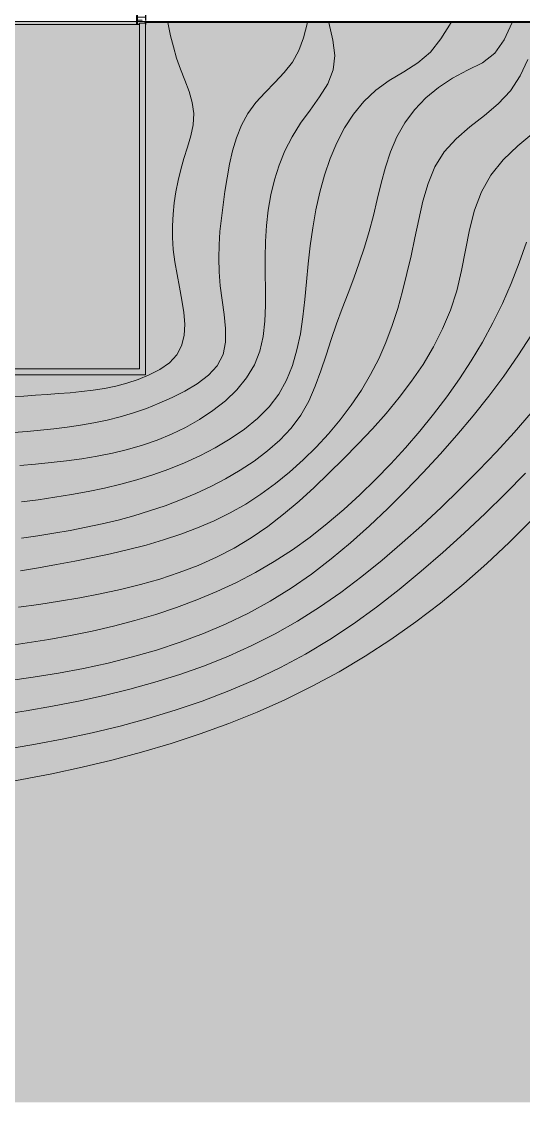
# Model space of a CAD drawing. Header units: millimetres. Extents: x 15878 to 679837, y -72324 to 391440.
# Drawn here: x 423545 to 440305, y -32953 to 3157 of the extents above; entities that cross this region are included whole.
import ezdxf

# ---------------------------------------------------------------- set-up
doc = ezdxf.new("R2010")
doc.units = ezdxf.units.MM
for name, color, linetype, lineweight in [('A-DETL-GENF', 92, 'Continuous', 5), ('A-DETL-THIN', 151, 'Continuous', 5), ('A-FLOR', 192, 'Continuous', 5), ('A-FLOR-HRAL', 11, 'Continuous', 5), ('A-WALL', 113, 'Continuous', 5), ('Q-CASE', 31, 'Continuous', 5)]:
    doc.layers.add(name, color=color, linetype=linetype, lineweight=lineweight)

# ---------------------------------------------------------------- blocks, each defined once
blk = doc.blocks.new('DLN-Surface Channel-S1 - 300x150 _WD_-15753181-E_V_A_ Plan')
at = {"layer": 'Q-CASE'}
h = blk.add_hatch(dxfattribs=at)
h.set_pattern_fill('FP_3658', color=256, style=0, pattern_type=2)
h.set_pattern_definition([(270, (347796.43, 609.6), (100, 6e-15), [])])
h.paths.add_polyline_path([(-394, 43), (-407, 47), (-397, 43)], flags=0)
h.paths.add_polyline_path([(1000, 38), (996, 118), (983, 122), (978, 135), (969, 131), (966, 37), (948, 39), (938, 39), (938, 135), (-393, 135), (-397, 41), (-407, 34), (-422, 36), (-425, 45), (-425, 135), (-474, 130), (-477, 125), (-480, 117), (-481, 119), (-506, 122), (-520, 125), (-522, 131), (-522, 135), (-1090, 135), (-1090, -135), (1000, -135), (1000, 37)], flags=0)
h.paths.add_polyline_path([(966, 37), (951, 25), (944, 30), (961, 38), (963, 37)], flags=0)
for p, q in [((-1100, -150), (-1100, 150)), ((-1090, 150), (-1100, 150)), ((-1090, 150), (-1090, -150)), ((-1090, 140), (-1090, 150)), ((-1090, 150), (-700, 150)), ((-1090, 140), (-700, 140)), ((-1090, -135), (-1090, 135)), ((-522, 135), (-1090, 135)), ((-472, 150), (-424, 150)), ((-472, 140), (-424, 140)), ((-424, 135), (-472, 135)), ((-395, 150), (939, 150)), ((-395, 140), (939, 140)), ((939, 135), (-395, 135)), ((968, 150), (978, 150)), ((968, 140), (978, 140)), ((978, 135), (968, 135)), ((1028, 150), (1090, 150)), ((1028, 140), (1050, 140)), ((1050, 135), (1028, 135)), ((1090, 139), (1090, 150)), ((1100, 150), (1090, 150)), ((1090, 150), (1090, 140)), ((1100, 150), (1100, 139)), ((-1100, -150), (-1090, -150)), ((-1090, -135), (1000, -135)), ((-1090, -150), (-1090, -140)), ((1000, -140), (-1090, -140)), ((-1090, -150), (1000, -150)), ((1000, -135), (1090, -135)), ((1090, -140), (1000, -140)), ((1000, -150), (1090, -150)), ((1090, -150), (1090, -60)), ((1090, -60), (1090, -135)), ((1090, -140), (1090, -150)), ((1090, -150), (1100, -150)), ((1100, -60), (1100, -150))]:
    blk.add_line(p, q, dxfattribs=at)
blk = doc.blocks.new('Railings 6 - Railings 6-15750741-E_V_A_ Plan')
at = {"layer": 'A-FLOR-HRAL'}
for p, q in [((79863, 3157), (79864, 3137)), ((79864, 3137), (79868, 3139)), ((79864, 3137), (79871, 3137)), ((79867, 3157), (79867, 3163)), ((79868, 3139), (79867, 3157)), ((79878, 3129), (81054, 3129)), ((81054, 3129), (84848, 3129)), ((84848, 3129), (86248, 3129)), ((86248, 3129), (89390, 3129)), ((89390, 3129), (90510, 3129)), ((90510, 3129), (92011, 3129)), ((92011, 3129), (92010, 3130)), ((92013, 3131), (92011, 3129))]:
    blk.add_line(p, q, dxfattribs=at)
at = {"layer": 'A-FLOR-HRAL', "flags": 128}
for points in [[(92011, 3129), (92433, 3125), (92856, 3127), (93278, 3136), (93700, 3151), (93723, 3152)], [(92018, 3151), (92017, 3145), (92016, 3139)]]:
    blk.add_lwpolyline(points, dxfattribs=at)
at = {"layer": 'A-FLOR-HRAL'}
for start_param, end_param in [(1.44253, 3.269828), (3.269828, 4.840625)]:
    blk.add_ellipse((79878, 3154), major_axis=(0, 25), ratio=0.441066, start_param=start_param, end_param=end_param, dxfattribs=at)
for points in [[(81054, 3129), (81054, 3129), (81053, 3129), (81053, 3130)], [(84849, 3129), (84848, 3129), (84848, 3129), (84847, 3130)], [(86249, 3129), (86248, 3129), (86248, 3129), (86247, 3130)], [(89391, 3129), (89391, 3129), (89390, 3129), (89389, 3130)], [(90511, 3129), (90511, 3129), (90510, 3129), (90509, 3130)], [(92011, 3129), (92011, 3129), (92011, 3129), (92011, 3129)]]:
    blk.add_open_spline(points, degree=3, dxfattribs=at)
for points, knots in [([(81059, 3157), (81059, 3153), (81059, 3144), (81058, 3135), (81056, 3131), (81055, 3130), (81054, 3129)], [0.5, 0.5, 0.5, 0.5, 0.6666667, 0.8333333, 0.9166667, 1, 1, 1, 1]), ([(84855, 3157), (84855, 3153), (84855, 3146), (84854, 3139), (84852, 3134), (84851, 3131), (84850, 3130), (84849, 3129)], [0.5, 0.5, 0.5, 0.5, 0.6666667, 0.75, 0.8333333, 0.9166667, 1, 1, 1, 1]), ([(86255, 3157), (86255, 3153), (86255, 3146), (86254, 3139), (86252, 3134), (86251, 3131), (86250, 3130), (86249, 3129)], [0.5, 0.5, 0.5, 0.5, 0.6666667, 0.75, 0.8333333, 0.9166667, 1, 1, 1, 1]), ([(89398, 3157), (89398, 3153), (89398, 3146), (89396, 3139), (89395, 3134), (89393, 3131), (89392, 3130), (89391, 3129)], [0.5, 0.5, 0.5, 0.5, 0.6666667, 0.75, 0.8333333, 0.9166667, 1, 1, 1, 1]), ([(90518, 3157), (90518, 3153), (90518, 3146), (90516, 3139), (90515, 3134), (90513, 3131), (90512, 3130), (90511, 3129)], [0.5, 0.5, 0.5, 0.5, 0.6666667, 0.75, 0.8333333, 0.9166667, 1, 1, 1, 1])]:
    blk.add_open_spline(points, degree=3, knots=knots, dxfattribs=at)

msp = doc.modelspace()

# ---------------------------------------------------------------- hatches: boundary and pattern name
at = {"layer": 'A-DETL-GENF'}
h = msp.add_hatch(dxfattribs=at)
h.set_pattern_fill('FP_3711', color=8, style=0, pattern_type=2)
h.set_pattern_definition([(45, (347796.4, 0), (6e-14, 898.0256), [635, -635]), (45, (347628.05, 168.4), (6e-14, 898.0256), [635, -635]), (45, (347459.7, 336.75), (6e-14, 898.0256), [635, -635]), (135, (347459.7, 449), (-898.0256, 6e-14), [635, -635]), (135, (347628.05, 617.4), (-898.0256, 6e-14), [635, -635]), (135, (347796.4, 785.8), (-898.0256, 6e-14), [635, -635])])
h.paths.add_polyline_path([(470731.3, -32952.9), (472422.9, -32952.9), (472422.9, 72418.5), (450127.6, 65063.8), (449608.8, 64861.8), (449243, 64705.3), (449007.3, 64599.2), (448609.5, 64404.3), (448285.6, 64234.4), (447768.9, 63936.8), (447573.2, 63818.2), (447147.4, 63539.2), (446828.8, 63316.1), (446573.5, 63128.2), (446127.7, 62773.3), (445922.6, 62601.2), (445644.1, 62355.1), (445235.3, 61965.1), (444960.8, 61685.3), (444683.8, 61385.6), (444419.1, 61081.5), (444246.9, 60874.9), (443947.9, 60490.9), (443745.4, 60215.5), (443436.6, 59762.2), (443265.8, 59494.8), (443110.6, 59240.9), (442882.6, 58837.9), (442720.2, 58532.6), (442465.7, 58004.9), (442338.8, 57721.1), (442216, 57429.6), (442015, 56895.9), (441935.7, 56671), (441935.7, 48907.7), (441851, 48907.7), (441851, 39485.5), (442546.2, 39512), (443366.4, 39495.4), (443696.1, 39504.4), (443946.5, 39496.7), (444137.5, 39476.3), (444610.8, 39470.9), (445037.9, 39431.8), (445736, 39352.8), (446007.9, 39308.2), (446895.9, 39209.8), (447642.3, 39151.4), (448139.3, 39103.8), (448503.2, 39090), (448980.1, 39083.3), (449158.7, 39088.9), (449425.8, 39109.1), (449998.2, 39229.7), (450413.6, 39370.4), (450737.5, 39525.2), (451374.9, 39982.4), (451762.9, 40343.8), (452055.8, 40644.8), (452156.1, 40761.7), (452341, 41006), (452583.1, 41324.8), (452773.2, 41598.4), (453108.6, 42174.7), (453841.2, 43425.6), (453900.5, 43527.3), (454226.3, 44009.8), (454620.7, 44526.3), (454843, 44796.3), (455027.1, 45007.5), (455846.2, 45821.2), (456578.3, 46390.3), (456696.3, 46473.8), (457052.7, 46715), (457278.4, 46852.9), (457842.3, 47168.8), (458058.9, 47275.4), (458407.4, 47419.5), (458672.2, 47529.9), (459047.5, 47673.9), (459506.2, 47823.2), (459999.4, 47966.1), (460976.4, 48247.9), (461363.1, 48370.2), (461911.2, 48549.2), (462057.3, 48601.1), (462449.2, 48752.2), (463513.1, 49253.4), (463943.1, 49477.9), (464335.4, 49696.8), (464938.7, 50046), (465249, 50245.1), (465395.6, 50347.6), (465749.2, 50580.6), (466388, 51021.2), (467139.9, 51564.5), (467800.2, 52055.6), (468534.9, 52605.4), (469435.7, 51412.3), (467961.3, 50306.1), (467503.4, 49974.1), (467038.3, 49648.5), (466935.1, 49574), (466609.3, 49351), (466224.1, 49095.5), (465378.9, 48570.5), (464928.3, 48308.2), (464518.8, 48084.5), (464007.6, 47823.9), (463676.7, 47669), (463448.6, 47561.1), (463222.7, 47454.3), (462424.9, 47142.3), (461272.6, 46775.4), (459780.9, 46333.7), (459289.4, 46162), (458969.7, 46041.5), (458833.6, 45982.1), (458560.3, 45839.5), (458395.2, 45761.9), (458066, 45575.8), (457780.8, 45398.5), (457656.7, 45313.3), (457261.8, 45031.8), (456961.1, 44788.6), (456487.3, 44354.6), (456028.8, 43856.6), (455416.3, 43065.1), (454927.2, 42316.5), (454404.6, 41419.1), (454181.5, 41039.1), (453873.5, 40555.1), (453453.2, 39989.1), (453218.4, 39697.2), (453037.9, 39498.5), (452735.3, 39211.7), (452476.4, 38957.9), (452071.5, 38635.7), (451716.2, 38390.2), (451238.1, 38117.8), (450780.1, 37916.1), (450410.4, 37792.4), (449931, 37675.2), (449529.9, 37616.4), (449175.9, 37589.1), (448354.6, 37593.9), (448197.5, 37601.9), (447097.7, 37686.4), (444866.6, 37940.7), (444473.7, 37976), (444246.9, 37988.8), (443921.2, 38000.1), (443330.6, 38011.5), (442572.8, 38005.9), (441851, 37984.9), (441851, 31007.5), (440451, 31007.5), (440455.3, 4653.3), (441260.5, 4669.2), (441798.8, 4693.4), (442334.3, 4729), (442898.4, 4779), (443441.2, 4839.4), (443982.9, 4911.6), (444520.1, 4995.1), (445061.9, 5091.6), (445594.1, 5198.4), (446131.5, 5318.4), (446654.8, 5447.4), (447164.8, 5584.7), (447684.6, 5736.7), (448172.9, 5890.6), (448691.6, 6066.3), (449192.8, 6248.3), (449699.4, 6444.6), (450193.6, 6648.5), (450437.2, 6746.7), (451031.1, 5375.9), (450267.2, 5056.8), (449745.6, 4853.8), (449212.3, 4659.4), (448687.2, 4480.5), (448152.1, 4310.8), (447612.2, 4152.1), (447056.9, 4001.9), (446511.2, 3866.9), (445960.1, 3743), (445408.6, 3631.4), (444855.5, 3531.7), (444314.6, 3445.9), (443740.4, 3367.4), (443181, 3303.3), (442631.2, 3252), (442057.4, 3210.9), (441505.5, 3183.2), (440931.8, 3166.7), (440321.9, 3161.5), (414788.5, 3157.5), (414786, -8479.8), (405943.8, -8310.5), (400000.4, -9297.7), (399575.3, -9399), (399293.7, -9479.6), (399012.1, -9572.2), (398740.1, -9673.5), (398483.4, -9780.1), (398204.2, -9908.9), (397995.2, -10014.3), (397745, -10151.5), (397497.3, -10299.9), (397229.2, -10475.8), (396479.5, -10988.6), (396245.9, -11136.9), (395831.6, -11385), (395497.1, -11572.3), (395075.7, -11792), (394688.2, -11979.1), (394299.8, -12152.8), (393900, -12317.7), (393503.4, -12467.8), (393091.5, -12609.9), (392684.7, -12737), (392271.1, -12853), (391852.1, -12957.3), (391438.9, -13047.5), (391065.4, -13118.4), (390659.7, -13184), (390265.9, -13236.7), (389781.6, -13286), (389371.2, -13315.4), (388906.8, -13334.5), (388552, -13339.7), (388026.1, -13330.3), (387609.8, -13309.8), (387177.1, -13275.9), (386903.1, -13248.9), (386403, -13183), (385926.3, -13104.2), (385623.5, -13044.4), (384774.1, -12782.6), (384138.4, -12571.7), (383532.7, -12357.8), (382929, -12131.8), (382340.9, -11899.1), (381731.2, -11644.4), (381142.5, -11385.3), (380838.3, -11247.8), (381048.4, -10794.1), (380666.3, -10614.8), (380371.6, -10491.5), (380049, -10372), (379748.2, -10274.1), (379454.2, -10190.8), (379136.5, -10114), (378875.1, -10060.7), (378527.9, -10004.1), (378209.2, -9965.5), (378012.3, -9946.8), (377688.9, -9928.7), (377328.7, -9924.1), (376989.7, -9934.2), (376682.2, -9955.4), (376456.9, -9977.2), (376144.5, -10019.7), (375833.9, -10074.4), (375525.7, -10141.2), (375214.5, -10221.6), (374899.5, -10316.8), (374587.4, -10425.1), (374209.1, -10576.7), (373973.5, -10681.5), (373672.7, -10829.5), (373376.7, -10990.7), (373085.8, -11165.2), (372848, -11320.2), (372673.8, -11440.1), (372421.1, -11628.9), (372176, -11827.3), (371885.8, -12085.3), (371637.4, -12326.1), (371396.6, -12580.4), (371278.2, -12711.6), (371076, -12953.7), (370883.5, -13203.4), (370700.9, -13460.5), (370528.3, -13724.5), (370366.2, -13995), (370214.8, -14271.6), (370062.1, -14580), (369710.5, -15352.1), (369541.8, -15737.6), (369238.1, -16478), (369062.3, -16926.6), (368799.2, -17645.8), (368541.6, -18404.6), (368427.9, -18754.5), (368193.2, -19539.8), (368018.1, -20174.2), (367863.3, -20780.8), (367713.6, -21420.5), (367557.9, -22157.4), (367488.6, -22506.7), (367375.5, -23141.8), (367274.9, -23778.9), (367187, -24417.9), (367111.6, -25058.6), (367049, -25700.5), (366997.8, -26362.9), (366961.7, -26987.6), (366937.1, -27632.2), (366925.2, -28277.1), (366926, -28922.1), (366943.3, -29657.9), (366967.9, -30245), (367009.7, -30915.8), (367056.6, -31498.3), (367120.9, -32140.2), (367222.1, -32952.9), (470674.9, -32952.9)], flags=0)
h.paths.add_polyline_path([(367915.3, -28878.3), (367856.8, -28872.5), (367780.6, -28844.8), (367748.7, -28827.7), (367703.2, -28790.4), (367665.9, -28745), (367638.2, -28693.1), (367621.1, -28636.8), (367615.3, -28578.3), (367621.1, -28519.8), (367638.2, -28463.5), (367665.9, -28411.6), (367703.2, -28366.2), (367748.7, -28328.9), (367800.5, -28301.1), (367856.8, -28284.1), (367915.3, -28278.3), (367973.9, -28284.1), (368030.1, -28301.1), (368082, -28328.9), (368127.5, -28366.2), (368164.8, -28411.6), (368199.1, -28485.3), (368209.6, -28519.8), (368215.3, -28578.3), (368209.6, -28636.8), (368192.5, -28693.1), (368164.8, -28745), (368127.5, -28790.4), (368082, -28827.7), (368030.1, -28855.5), (367973.9, -28872.5)], flags=0)
h.paths.add_polyline_path([(359718.7, -15476.7), (359902.5, -14933), (360130.2, -14297.2), (360369.3, -13665.6), (360619.7, -13038.4), (360881.4, -12415.7), (361284.6, -11506.1), (362031, -9822.6), (362354, -9083.4), (363100, -7325.7), (363657.2, -5979.1), (364083.2, -4930.2), (364742.1, -3260.3), (365148, -2210.4), (365836.6, -371.2), (366351.9, 1045.2), (366762.7, 2201.2), (367169.2, 3370.3), (367644.4, 4776.1), (368235.5, 6586.8), (368651, 7898.1), (368997.5, 9017.2), (369424.1, 10438.5), (369838.6, 11863.4), (370336.3, 13644.3), (370527.5, 14350), (370802.2, 15411.5), (371065, 16475.9), (371315.8, 17543.3), (371554.6, 18613.4), (371797.3, 19766.6), (371995.9, 20761.4), (372198.4, 21838.9), (372388.7, 22918.7), (372566.9, 24000.6), (372732.9, 25084.4), (372886.7, 26169.9), (373028.2, 27257.2), (373157.5, 28346), (373274.6, 29436.1), (373379.3, 30527.5), (373471.8, 31620.1), (373551.9, 32713.5), (373619.8, 33807.9), (373675.3, 34902.9), (373718.5, 35998.5), (373749.4, 37094.5), (373767.9, 38190.7), (373774.1, 39287.1), (373774.1, 56046.9), (373768, 56366), (373749.2, 56691.5), (373718, 57016.1), (373674.4, 57339.2), (373618.4, 57660.4), (373550.1, 57979.2), (373469.6, 58295.1), (373377.1, 58607.8), (373272.7, 58916.6), (373120.3, 59306.3), (373028.7, 59521.2), (372851.1, 59889.8), (372739.1, 60105.3), (372577.7, 60388.6), (372405.5, 60665.5), (372222.9, 60935.6), (372030, 61198.5), (371827.2, 61453.8), (371614.8, 61701.1), (371393, 61940.1), (371162.3, 62170.4), (370922.8, 62391.7), (370675.1, 62603.7), (370384.6, 62831.4), (370105.7, 63032.3), (369791.4, 63238.8), (369608.5, 63352), (369324.9, 63512.9), (369035.3, 63662.7), (368740.2, 63801.4), (368440, 63928.6), (368135.1, 64044.2), (367826.1, 64148), (367513.2, 64239.9), (367197.1, 64319.7), (366762.7, 64407.3), (366556.9, 64442.8), (366233.7, 64485.8), (365909.1, 64516.4), (365583.6, 64534.5), (365257.6, 64540.1), (364931.6, 64533.2), (364606.1, 64513.8), (364281.6, 64482), (363958.6, 64437.7), (363570.1, 64366.5), (363240.7, 64292.1), (363003.1, 64231.1), (362690.6, 64137.9), (362382, 64032.9), (362077.5, 63916.1), (361777.9, 63787.7), (361483.3, 63647.9), (361194.3, 63496.9), (360911.3, 63335), (360634.8, 63162.3), (360246.8, 62892), (360102.6, 62785.8), (359847.7, 62582.5), (359718.7, 62471.3), (359718.7, -14933)], flags=0)
h.paths.add_polyline_path([(440459, 4670.7), (440459, 4670.8), (440487.9, 4670.7)], flags=0)
h.paths.add_polyline_path([(445550.1, 6955.1), (445550.1, 6955.2), (445567.6, 6955.1)], flags=0)
h.paths.add_polyline_path([(441659.8, 7844.8), (441659.8, 7844.8), (441695.5, 7844.8)], flags=0)
h.paths.add_polyline_path([(445954.3, 7852.2), (446002.1, 7858.9), (446002.2, 7858.9)], flags=0)
h.paths.add_polyline_path([(444526.4, 7885.7), (444526.4, 7885.7), (444545.7, 7885.7)], flags=0)
h.paths.add_polyline_path([(442050.9, 8961.1), (442050.9, 8961.1), (442089.5, 8969.3)], flags=0)
h.paths.add_polyline_path([(446918.7, 10248.2), (446918.7, 10248.2), (446941.7, 10248.2)], flags=0)
h.paths.add_polyline_path([(441560.7, 10317.6), (441560.7, 10317.6), (441567.5, 10317.6)], flags=0)
h.paths.add_polyline_path([(448179.4, 17294.2), (448179.4, 17294.2), (448164.8, 17290.1)], flags=0)
h.paths.add_polyline_path([(444640.4, 17513.2), (444640.3, 17513.2), (444546.1, 17537.5)], flags=0)
h.paths.add_polyline_path([(445902, 19721.6), (445902, 19721.6), (445837.9, 19741.8)], flags=0)
h.paths.add_polyline_path([(446874.8, 22624.1), (446874.8, 22624.1), (446888.4, 22624.1)], flags=0)
h.paths.add_polyline_path([(446036.4, 22649.7), (446036.4, 22649.7), (446059.3, 22649.7)], flags=0)
h.paths.add_polyline_path([(452472, 24875.2), (452472, 24875.3), (452502.7, 24888.9)], flags=0)
h.paths.add_polyline_path([(452849.2, 25454.3), (452849.2, 25454.3), (452870.4, 25464.3)], flags=0)
h.paths.add_polyline_path([(442054.5, 25780.5), (442054.5, 25780.5), (442069.8, 25780.5)], flags=0)
h.paths.add_polyline_path([(453548, 25834.3), (453548, 25834.3), (453617, 25846.7)], flags=0)
h.paths.add_polyline_path([(442976.7, 26709.3), (442941.6, 26752.6), (442949.8, 26742.5)], flags=0)
h.paths.add_polyline_path([(453118.5, 27076.3), (453118.5, 27076.3), (453145, 27079.9)], flags=0)
h.paths.add_polyline_path([(451021.2, 27295.6), (451021.2, 27295.7), (451038.8, 27327.4)], flags=0)
h.paths.add_polyline_path([(448928.3, 27356.1), (448938.3, 27356.1), (448967.7, 27356.1)], flags=0)
h.paths.add_polyline_path([(454116.8, 27387.8), (454116.8, 27387.8), (454128.8, 27389.9)], flags=0)
h.paths.add_polyline_path([(453594.6, 28728.5), (453594.5, 28728.4), (453536.1, 28714.4)], flags=0)
h.paths.add_polyline_path([(453964.9, 28711), (453964.9, 28711), (453981.4, 28711)], flags=0)
h.paths.add_polyline_path([(450124.3, 31541.1), (450124.3, 31541.1), (450111.6, 31550.8)], flags=0)
h.paths.add_polyline_path([(451640.4, 32917.9), (451627.7, 32926.6), (451627.6, 32926.7)], flags=0)
h.paths.add_polyline_path([(456268.4, 33394.9), (456268.4, 33395), (456343.2, 33395)], flags=0)
h.paths.add_polyline_path([(457692.1, 33508.9), (457692.1, 33509), (457712, 33513.9)], flags=0)
h.paths.add_polyline_path([(451615.7, 33775.5), (451615.6, 33775.5), (451587.7, 33788.8)], flags=0)
h.paths.add_polyline_path([(451810, 34048.6), (451809.9, 34048.7), (451786.5, 34086.9)], flags=0)
h.paths.add_polyline_path([(457726.8, 34199.6), (457726.8, 34199.6), (457823.7, 34199.6)], flags=0)
h.paths.add_polyline_path([(451918.2, 34200), (451918.2, 34200), (451898.5, 34237)], flags=0)
h.paths.add_polyline_path([(451971.1, 34273.6), (451971.1, 34273.7), (451953, 34309.9)], flags=0)
h.paths.add_polyline_path([(452073.5, 34415.9), (452073.5, 34416), (452057.3, 34450.4)], flags=0)
h.paths.add_polyline_path([(452123.1, 34484.5), (452123.1, 34484.5), (452107.6, 34518.2)], flags=0)
h.paths.add_polyline_path([(458597.8, 34623.7), (458597.9, 34623.7), (458628.4, 34623.7)], flags=0)
h.paths.add_polyline_path([(460095.9, 35733.6), (460095.9, 35733.7), (460135.9, 35741)], flags=0)
h.paths.add_polyline_path([(459877.1, 37326), (459877.1, 37326), (459903.4, 37326)], flags=0)
h.paths.add_polyline_path([(453247.2, 38507.7), (453247.2, 38507.7), (453217.3, 38551.9)], flags=0)
h.paths.add_polyline_path([(455302.2, 38615.5), (455302.2, 38615.5), (455275, 38645.8)], flags=0)
h.paths.add_polyline_path([(453488.1, 38812.9), (453488.1, 38812.9), (453472.6, 38834.5)], flags=0)
h.paths.add_polyline_path([(455660.1, 39043.6), (455660.1, 39043.6), (455635.5, 39071)], flags=0)
h.paths.add_polyline_path([(462262.7, 39118.6), (462262.7, 39118.6), (462281.3, 39118.6)], flags=0)
h.paths.add_polyline_path([(455946.9, 39380.8), (455946.9, 39380.8), (455919.2, 39411)], flags=0)
h.paths.add_polyline_path([(447873.1, 41083.3), (447873.1, 41083.3), (447873.1, 41115.1)], flags=0)
h.paths.add_polyline_path([(465176, 41210.7), (465176, 41210.7), (465194.6, 41218.2)], flags=0)
h.paths.add_polyline_path([(464016.4, 41423.8), (464014.5, 41425.2), (464014.5, 41425.2)], flags=0)
h.paths.add_polyline_path([(448355.9, 41447.5), (448355.9, 41447.5), (448304.9, 41482.9)], flags=0)
h.paths.add_polyline_path([(463071.9, 42649.6), (463063.7, 42654.3), (463063.7, 42654.2)], flags=0)
h.paths.add_polyline_path([(463599.8, 42704.8), (463599.8, 42704.8), (463617.9, 42713.7)], flags=0)
h.paths.add_polyline_path([(457196.2, 43239.3), (457196.2, 43239.3), (457214.1, 43239.3)], flags=0)
h.paths.add_polyline_path([(458198.7, 44397.6), (458198.7, 44397.6), (458198.7, 44397.6)], flags=0)
h.paths.add_polyline_path([(447021.7, 44953.6), (447021.7, 44953.6), (447033, 44954.1)], flags=0)
h.paths.add_polyline_path([(447947, 44981.3), (447947, 44981.3), (447961.9, 44981.3)], flags=0)
h.paths.add_polyline_path([(455820.8, 46126.4), (455839.1, 46126.4), (455903.5, 46126.4)], flags=0)
h.paths.add_polyline_path([(449002.2, 47731.5), (449002.2, 47731.5), (449010.4, 47738.9)], flags=0)
h.paths.add_polyline_path([(449273, 47800.5), (449273, 47800.5), (449261.1, 47800.5)], flags=0)
h.paths.add_polyline_path([(457206.3, 47890.8), (457153.4, 47906), (457153.4, 47906)], flags=0)
h.paths.add_polyline_path([(458179, 47926.3), (458179, 47926.3), (458139, 47934.5)], flags=0)
h.paths.add_polyline_path([(448445.3, 48985), (448445.4, 48985.1), (448445.2, 48985.1)], flags=0)
h.paths.add_polyline_path([(457426.5, 49918.3), (457426.5, 49918.3), (457454.4, 49918.3)], flags=0)
h.paths.add_polyline_path([(463482.8, 51252.6), (463482.8, 51252.6), (463497.2, 51278.3)], flags=0)
h.paths.add_polyline_path([(454292.3, 51713.5), (454318.3, 51720), (454292.3, 51713.5)], flags=0)
h.paths.add_polyline_path([(446070.9, 51909.6), (446070.9, 51909.6), (446095.4, 51925.4)], flags=0)
h.paths.add_polyline_path([(446070.9, 51909.6), (446070.9, 51909.6), (446095.4, 51926)], flags=0)
h.paths.add_polyline_path([(446101.7, 52263.5), (446101.7, 52263.5), (446133.8, 52279.8)], flags=0)
h.paths.add_polyline_path([(446101.7, 52263.5), (446101.7, 52263.5), (446133.8, 52280.4)], flags=0)
h.paths.add_polyline_path([(463418.2, 52783), (463418.1, 52783), (463423.3, 52790.2)], flags=0)
h.paths.add_polyline_path([(461453.1, 54268.8), (461453.1, 54268.8), (461464, 54274.9)], flags=0)
h.paths.add_polyline_path([(450332.4, 54295.1), (450332.4, 54295.1), (450338.7, 54309.6)], flags=0)
h.paths.add_polyline_path([(461243, 54995.9), (461243, 54995.9), (461253.4, 55002.4)], flags=0)
h.paths.add_polyline_path([(454372.6, 55281.7), (454372.6, 55281.7), (454398.3, 55281.7)], flags=0)
h.paths.add_polyline_path([(448005.5, 55610.9), (448005.5, 55610.9), (447973, 55625.6)], flags=0)
h.paths.add_polyline_path([(462486.7, 55699.3), (462486.6, 55699.3), (462486.7, 55729.3)], flags=0)
h.paths.add_polyline_path([(450201.7, 57337.6), (450201.7, 57337.6), (450221, 57362.4)], flags=0)
h.paths.add_polyline_path([(450048.3, 57438.6), (450048.3, 57438.6), (450050.9, 57442.8)], flags=0)
h.paths.add_polyline_path([(452761.3, 57704.9), (452761.3, 57704.9), (452768, 57714.9)], flags=0)
h.paths.add_polyline_path([(445661.1, 57834.5), (445661.1, 57834.5), (445661.1, 57862.1)], flags=0)
h.paths.add_polyline_path([(449601.5, 57977.2), (449601.5, 57977.2), (449601.5, 57998.6)], flags=0)
h.paths.add_polyline_path([(453514, 58186.4), (453514, 58186.4), (453537.8, 58203.7)], flags=0)
h.paths.add_polyline_path([(458944.7, 58567.3), (458944.7, 58567.3), (458982.8, 58574.5)], flags=0)
h.paths.add_polyline_path([(460188.1, 60091.2), (460193.9, 60093.6), (460196.2, 60094.6)], flags=0)
h.paths.add_polyline_path([(455379.2, 60389.9), (455379.2, 60389.9), (455398.9, 60422.6)], flags=0)
h.paths.add_polyline_path([(387894.7, 66075.3), (394895.2, 66075.3), (394895.2, 68225.3), (404895.2, 68225.3), (404895.2, 66089.1), (406269.9, 66113.5), (407644.3, 66150.3), (409026.8, 66199.6), (410391.7, 66260.4), (411764.6, 66333.8), (413136.8, 66419.4), (414508.2, 66517.2), (416070.8, 66644.4), (417248.1, 66749.4), (418658.2, 66888.3), (420139.8, 67048.5), (421616, 67222.5), (423114.8, 67413.9), (424554.4, 67611.5), (425436.8, 67738), (426795.9, 67945.2), (428508.9, 68225.3), (429508.5, 68395.9), (430861.6, 68639.3), (432212.5, 68894.8), (433700.5, 69191.2), (434907.3, 69441.7), (436250.9, 69733.1), (438083.3, 70152.3), (438963.9, 70360), (440724.9, 70795.9), (441597.8, 71018), (442927.1, 71368.9), (444253.3, 71731.6), (445668.1, 72133), (446874.4, 72486.1), (379187.6, 72486.1), (379233.2, 72210.2), (379297.7, 71895.3), (379374.7, 71583.2), (379463.9, 71274.4), (379565.4, 70969.4), (379678.8, 70668.7), (379804.1, 70372.6), (379941, 70081.8), (380052.4, 69864.4), (380206.5, 69588.7), (380371.2, 69319.1), (380546.4, 69056.1), (380731.8, 68800), (380927.2, 68551.1), (381148.2, 68292.1), (381347.2, 68076.4), (381571.6, 67851), (381805.6, 67633.6), (381979.3, 67483), (382165.3, 67329.7), (382560.1, 67117.5), (382865.1, 66968.4), (383159.5, 66837), (383492.2, 66702.6), (383774.8, 66599.7), (384087.6, 66497.4), (384372.7, 66414.2), (384688.7, 66333.4), (384921.2, 66280.1), (385244.6, 66217.7), (385713.1, 66149), (385974.1, 66119.9), (386225.1, 66098.1), (386554, 66081), (386883.3, 66075.3)], flags=0)
h.paths.add_polyline_path([(389316.9, 66721.3), (389258.4, 66727.1), (389202.1, 66744.1), (389150.2, 66771.9), (389104.8, 66809.2), (389067.4, 66854.6), (389039.7, 66906.5), (389022.6, 66962.8), (389016.9, 67021.3), (389022.6, 67079.8), (389039.7, 67136.1), (389067.4, 67188), (389104.8, 67233.4), (389150.2, 67270.7), (389202.1, 67298.5), (389258.4, 67315.5), (389316.9, 67321.3), (389375.4, 67315.5), (389431.7, 67298.5), (389483.6, 67270.7), (389529, 67233.4), (389566.3, 67188), (389594, 67136.1), (389611.1, 67079.8), (389616.9, 67021.3), (389611.1, 66962.8), (389594, 66906.5), (389566.3, 66854.6), (389529, 66809.2), (389483.6, 66771.9), (389431.7, 66744.1), (389375.4, 66727.1)], flags=0)
h.paths.add_polyline_path([(360085.9, 69209.3), (360537.4, 69220.8), (360988.4, 69243.9), (361522.7, 69287.3), (361887.9, 69324.9), (362335.8, 69382.9), (362782.1, 69452.4), (363240.7, 69536.4), (363715.7, 69637), (364180.4, 69748.8), (364544.7, 69844.9), (364978.3, 69971.3), (365554.9, 70160), (366416.9, 70455.1), (366762.7, 70562.3), (367236.8, 70694.8), (367513.5, 70766.7), (367941, 70865.6), (368371, 70952.9), (368803.1, 71028.5), (369237.2, 71092.6), (369791.4, 71156), (370284.7, 71197.1), (370715.5, 71220.9), (370985.8, 71231.4), (371556.5, 71234.7), (372045.7, 71222.4), (372426.8, 71203.1), (372860.9, 71169.9), (373176, 71139.6), (373112.9, 71517.9), (373059.9, 71897.8), (372994, 72486.1), (359718.7, 72486.1), (359718.7, 69209.5)], flags=0)

# ---------------------------------------------------------------- linework, layer by layer
at = {"layer": 'A-DETL-THIN'}
for p, q in [((427701, 3157.5), (414788.5, 3157.5)), ((440639.2, 3161.7), (427701, 3157.5))]:
    msp.add_line(p, q, dxfattribs=at)
at = {"layer": 'A-FLOR'}
for p, q in [((427385.7, 3057.5), (427385.7, 3357.5)), ((414723.2, 3057.5), (427395.7, 3057.5)), ((428425.2, 3131.2), (428522.4, 2683.2)), ((428855.7, 3157.5), (432651.5, 3157.5)), ((432955.8, 2614), (433088.6, 3132.2)), ((433945.6, 2536.2), (433805.8, 3129.5)), ((437548, 2576.8), (437895.1, 3131.2)), ((439659.6, 2547), (439932.7, 3129.5)), ((428612.8, 2309.6), (428522.4, 2683.2)), ((432806.2, 2190.9), (432955.8, 2614)), ((434007.7, 2027.2), (433945.6, 2536.2)), ((437204.2, 2140.2), (437548, 2576.8)), ((439355.1, 2104.7), (439659.6, 2547)), ((428612.8, 2309.6), (428721.5, 1937.1)), ((432589.2, 1805.5), (432806.2, 2190.9)), ((428721.5, 1937.1), (428721.5, 1937.1)), ((428721.5, 1937.1), (428855.3, 1566.4)), ((433951.1, 1542.4), (434007.7, 2027.2)), ((436783.2, 1783.1), (437204.2, 2140.2)), ((438935.4, 1782.1), (439355.1, 2104.7)), ((440201.4, 1342.9), (440458.3, 1887.4)), ((428855.3, 1566.4), (429002, 1196.8)), ((432311.9, 1453.8), (431999.5, 1121.1)), ((432311.9, 1453.8), (432589.2, 1805.5)), ((433768.1, 1082.7), (433951.1, 1542.4)), ((435823.8, 1191.6), (436307.2, 1483.2)), ((436307.2, 1483.2), (436783.2, 1783.1)), ((437939.5, 1270.3), (438440, 1531.3)), ((438440, 1531.3), (438935.4, 1782.1)), ((429002, 1196.8), (429002, 1196.8)), ((429002, 1196.8), (429139.5, 827.6)), ((431999.5, 1121.1), (431677.6, 792.7)), ((431999.5, 1121.1), (431999.5, 1121.1)), ((435376.3, 865.5), (435823.8, 1191.6)), ((437471.7, 961.5), (437939.5, 1270.3)), ((439876.5, 847.1), (440201.4, 1342.9)), ((429246, 457.6), (429139.5, 827.6)), ((431371.6, 454), (431677.6, 792.7)), ((433498.2, 639.1), (433768.1, 1082.7)), ((434980.3, 489.4), (435376.3, 865.5)), ((437045, 607), (437471.7, 961.5)), ((439468.2, 411.2), (439876.5, 847.1)), ((429299.6, 86), (429246, 457.6)), ((431106.5, 90.5), (431371.6, 454)), ((433498.2, 639.1), (433182.7, 202.1)), ((434632.8, 68), (434980.3, 489.4)), ((436666.6, 210.6), (437045, 607)), ((439468.2, 411.2), (439001.9, 17.4)), ((429280.3, -288.2), (429299.6, 86)), ((430893, -303.3), (431106.5, 90.5)), ((433182.7, 202.1), (432862.8, -237.8)), ((433182.7, 202.1), (433182.7, 202.1)), ((434330.3, -393.5), (434632.8, 68)), ((436343.9, -224.2), (436666.6, 210.6)), ((439001.9, 17.4), (438517.7, -362.8)), ((439001.9, 17.4), (439001.9, 17.4)), ((429197.2, -664), (429280.3, -288.2)), ((430724.3, -721.7), (430893, -303.3)), ((432577.5, -689.5), (432862.8, -237.8)), ((436081.5, -693.3), (436343.9, -224.2)), ((429197.2, -664), (429082.9, -1039.5)), ((430724.3, -721.7), (430592.2, -1158.5)), ((432339.3, -1155.5), (432577.5, -689.5)), ((434069.5, -890.3), (434330.3, -393.5)), ((435871.1, -1190.4), (436081.5, -693.3)), ((438055.8, -757.7), (438517.7, -362.8)), ((440120, -993.6), (440650.5, -548.8)), ((429082.9, -1039.5), (428968.6, -1412.6)), ((429082.9, -1039.5), (429082.9, -1039.5)), ((434069.5, -890.3), (433846.8, -1417.4)), ((437656.4, -1195.6), (438055.8, -757.7)), ((439635.4, -1460.8), (440120, -993.6)), ((428968.6, -1412.6), (428865.8, -1783.9)), ((430488.8, -1607.3), (430592.2, -1158.5)), ((432339.3, -1155.5), (432144.6, -1634.9)), ((433846.8, -1417.4), (433658.9, -1969.6)), ((433846.8, -1417.4), (433846.8, -1417.4)), ((435700, -1708.7), (435871.1, -1190.4)), ((437349.1, -1697.3), (437656.4, -1195.6)), ((428776.2, -2154.9), (428865.8, -1783.9)), ((430488.8, -1607.3), (430406, -2062)), ((432144.6, -1634.9), (431989.7, -2126.2)), ((432144.6, -1634.9), (432144.6, -1634.9)), ((435700, -1708.7), (435555.6, -2241.4)), ((437121.2, -2252.7), (437349.1, -1697.3)), ((439222, -1967.5), (439635.4, -1460.8)), ((428701.6, -2527), (428776.2, -2154.9)), ((430335.8, -2516.3), (430406, -2062)), ((431870.7, -2628.3), (431989.7, -2126.2)), ((433658.9, -1969.6), (433502.4, -2542.1)), ((438903.5, -2529.8), (439222, -1967.5)), ((428643.6, -2901.9), (428701.6, -2527)), ((430335.8, -2516.3), (430272, -2965.1)), ((435555.6, -2241.4), (435424.9, -2781.6)), ((435555.6, -2241.4), (435555.6, -2241.4)), ((437121.2, -2252.7), (436949.3, -2843.8)), ((431783.8, -3139.9), (431870.7, -2628.3)), ((433502.4, -2542.1), (433373.7, -3129.8)), ((435295.5, -3322.4), (435424.9, -2781.6)), ((436949.3, -2843.8), (436810.1, -3452.8)), ((436949.3, -2843.8), (436949.3, -2843.8)), ((438675.4, -3146.7), (438903.5, -2529.8)), ((428643.6, -2901.9), (428603.9, -3281.1)), ((430272, -2965.1), (430216, -3409.8)), ((431783.8, -3139.9), (431725.1, -3659.8)), ((433373.7, -3129.8), (433269.6, -3727.7)), ((433373.7, -3129.8), (433373.7, -3129.8)), ((438508.9, -3802.2), (438675.4, -3146.7)), ((428603.9, -3281.1), (428584.3, -3666.2)), ((428603.9, -3281.1), (428603.9, -3281.1)), ((430171.3, -3853.1), (430216, -3409.8)), ((435154.5, -3857), (435295.5, -3322.4)), ((436810.1, -3452.8), (436681.3, -4062.8)), ((428584.3, -3666.2), (428584.3, -3666.2)), ((428584.3, -3666.2), (428586.4, -4058.6)), ((430171.3, -3853.1), (430141.8, -4297.9)), ((431725.1, -3659.8), (431690.9, -4186.8)), ((431725.1, -3659.8), (431725.1, -3659.8)), ((433186.6, -4330.9), (433269.6, -3727.7)), ((434995.4, -4381.9), (435154.5, -3857)), ((438374.1, -4479.9), (438508.9, -3802.2)), ((428611.9, -4460), (428586.4, -4058.6)), ((430141.8, -4297.9), (430131, -4747.1)), ((430141.8, -4297.9), (430141.8, -4297.9)), ((431690.9, -4186.8), (431677.3, -4719.6)), ((433186.6, -4330.9), (433120.7, -4934.3)), ((436681.3, -4062.8), (436551.4, -4666.7)), ((436681.3, -4062.8), (436681.3, -4062.8)), ((440409.4, -4210.7), (440165.8, -4903.9)), ((428662.4, -4871.8), (428611.9, -4460)), ((434995.4, -4381.9), (434821.5, -4899.2)), ((436415.4, -5263.4), (436551.4, -4666.7)), ((438241.2, -5163.3), (438374.1, -4479.9)), ((428662.4, -4871.8), (428736.3, -5293.9)), ((430142.5, -5203.6), (430131, -4747.1)), ((431677.3, -4719.6), (431677.3, -4719.6)), ((431677.3, -4719.6), (431680.3, -5256.9)), ((433120.7, -4934.3), (433064.3, -5533.8)), ((433120.7, -4934.3), (433120.7, -4934.3)), ((434821.5, -4899.2), (434637.3, -5411.3)), ((434821.5, -4899.2), (434821.5, -4899.2)), ((440165.8, -4903.9), (439902.1, -5587.9)), ((440165.8, -4903.9), (440165.8, -4903.9)), ((428736.3, -5293.9), (428736.3, -5293.9)), ((428736.3, -5293.9), (428821, -5720.4)), ((430180.1, -5670.4), (430142.5, -5203.6)), ((431680.3, -5256.9), (431680.3, -5256.9)), ((431680.3, -5256.9), (431690.7, -5795.5)), ((434637.3, -5411.3), (434447, -5921)), ((436415.4, -5263.4), (436268.6, -5852)), ((438080.4, -5835.9), (438241.2, -5163.3)), ((428821, -5720.4), (428901.6, -6144.2)), ((430180.1, -5670.4), (430243.9, -6148.5)), ((433064.3, -5533.8), (433007.8, -6125.4)), ((439902.1, -5587.9), (439609, -6256.7)), ((431693.4, -6330), (431690.7, -5795.5)), ((433007.8, -6125.4), (432941.6, -6705.2)), ((433007.8, -6125.4), (433007.8, -6125.4)), ((434447, -5921), (434255.2, -6430.8)), ((436268.6, -5852), (436106, -6431.4)), ((437869, -6484.9), (438080.4, -5835.9)), ((428901.6, -6144.2), (428901.6, -6144.2)), ((428901.6, -6144.2), (428963.5, -6558.4)), ((430243.9, -6148.5), (430243.9, -6148.5)), ((430243.9, -6148.5), (430313.5, -6629.6)), ((431673, -6854.6), (431693.4, -6330)), ((434066.2, -6943.3), (434255.2, -6430.8)), ((435922.7, -7000.5), (436106, -6431.4)), ((437607.3, -7109.7), (437869, -6484.9)), ((439609, -6256.7), (439287.4, -6910.4)), ((439609, -6256.7), (439609, -6256.7)), ((428992.1, -6956.1), (428963.5, -6558.4)), ((430313.5, -6629.6), (430360.4, -7101.4)), ((431614.1, -7363.8), (431673, -6854.6)), ((432941.6, -6705.2), (432856.3, -7269.3)), ((428972.4, -7330.2), (428992.1, -6956.1)), ((430356.1, -7551.7), (430360.4, -7101.4)), ((434066.2, -6943.3), (433884.3, -7461)), ((435922.7, -7000.5), (435714, -7558.4)), ((437300.3, -7712), (437607.3, -7109.7)), ((438939.1, -7549.1), (439287.4, -6910.4)), ((428890, -7673.8), (428972.4, -7330.2)), ((430272.2, -7968.1), (430356.1, -7551.7)), ((431501.1, -7852), (431614.1, -7363.8)), ((432856.3, -7269.3), (432742.2, -7813.6)), ((433884.3, -7461), (433712.5, -7985.7)), ((435475, -8104.1), (435714, -7558.4)), ((438939.1, -7549.1), (438565.4, -8173)), ((440124.9, -8005.6), (440579.1, -7305.5)), ((428729.9, -7979.8), (428890, -7673.8)), ((431318.7, -8313.7), (431501.1, -7852)), ((432742.2, -7813.6), (432589.8, -8334.4)), ((432742.2, -7813.6), (432742.2, -7813.6)), ((436953, -8293.5), (437300.3, -7712)), ((428160.2, -8462.4), (428480.8, -8242.3)), ((428480.8, -8242.3), (428729.9, -7979.8)), ((430081.3, -8338.8), (430272.2, -7968.1)), ((433540.9, -8511.1), (433712.5, -7985.7)), ((435201.5, -8636.4), (435475, -8104.1)), ((436570.3, -8856.1), (436953, -8293.5)), ((438565.4, -8173), (438167.9, -8782.4)), ((438565.4, -8173), (438565.4, -8173)), ((440124.9, -8005.6), (439646.8, -8690.3)), ((427432.4, -8796.6), (427801.2, -8645.4)), ((427801.2, -8645.4), (428160.2, -8462.4)), ((429411.6, -8940.7), (429783.9, -8660.7)), ((429783.9, -8660.7), (430081.3, -8338.8)), ((431059, -8744.5), (431318.7, -8313.7)), ((432389.5, -8827.6), (432589.8, -8334.4)), ((433353.5, -9027.3), (433540.9, -8511.1)), ((434894.2, -9154.3), (435201.5, -8636.4)), ((426309.9, -9096.7), (426686.6, -9018.7)), ((426686.6, -9018.7), (427060.9, -8919.8)), ((427060.9, -8919.8), (427432.4, -8796.6)), ((428997.5, -9186.1), (429411.6, -8940.7)), ((430732.7, -9143.1), (431059, -8744.5)), ((432131.9, -9289.4), (432389.5, -8827.6)), ((433134.4, -9524.2), (433353.5, -9027.3)), ((436157.2, -9401.5), (436570.3, -8856.1)), ((437748.1, -9377.5), (438167.9, -8782.4)), ((439646.8, -8690.3), (439146.6, -9360.2)), ((423227.6, -9381.8), (423617.4, -9354.7)), ((423617.4, -9354.7), (424006.5, -9327.4)), ((424006.5, -9327.4), (424394.7, -9300)), ((424781.4, -9272.3), (424394.7, -9300)), ((425166.5, -9241.7), (424781.4, -9272.3)), ((424781.4, -9272.3), (424781.4, -9272.3)), ((425166.5, -9241.7), (425549.7, -9204.6)), ((425549.7, -9204.6), (425930.9, -9157.5)), ((425930.9, -9157.5), (426309.9, -9096.7)), ((428571.6, -9403.5), (428997.5, -9186.1)), ((430352.8, -9508.7), (430732.7, -9143.1)), ((431808.2, -9716), (432131.9, -9289.4)), ((434556.1, -9656.7), (434894.2, -9154.3)), ((437307.7, -9958.6), (437748.1, -9377.5)), ((439146.6, -9360.2), (438625.9, -10016.3)), ((439146.6, -9360.2), (439146.6, -9360.2)), ((427711.1, -9765.9), (428142.8, -9596.2)), ((428142.8, -9596.2), (428571.6, -9403.5)), ((429932.5, -9840.4), (430352.8, -9508.7)), ((431421.8, -10106.7), (431808.2, -9716)), ((432867.7, -9991.8), (433134.4, -9524.2)), ((434189.8, -10142.5), (434556.1, -9656.7)), ((435718.7, -9931.4), (436157.2, -9401.5)), ((426840.1, -10043), (426401.1, -10153.8)), ((426840.1, -10043), (427276.8, -9914.3)), ((427276.8, -9914.3), (427711.1, -9765.9)), ((429485.2, -10137.4), (429932.5, -9840.4)), ((430985.2, -10463.3), (431421.8, -10106.7)), ((432545.3, -10424), (432867.7, -9991.8)), ((435259.9, -10447.6), (435718.7, -9931.4)), ((436848.2, -10525.7), (437307.7, -9958.6)), ((438625.9, -10016.3), (438086.4, -10659.1)), ((440570, -9909.2), (439997.2, -10567.2)), ((424625.3, -10451.2), (424177.2, -10497.5)), ((424625.3, -10451.2), (425071.8, -10395.3)), ((425071.8, -10395.3), (425516.8, -10328.2)), ((425516.8, -10328.2), (425959.9, -10248.3)), ((426401.1, -10153.8), (425959.9, -10248.3)), ((426401.1, -10153.8), (426401.1, -10153.8)), ((428551, -10627.2), (429023.1, -10399.1)), ((429023.1, -10399.1), (429485.2, -10137.4)), ((430511.3, -10787.5), (430985.2, -10463.3)), ((432173.8, -10822.2), (432545.3, -10424)), ((433798.3, -10610.4), (434189.8, -10142.5)), ((434785.5, -10951.8), (435259.9, -10447.6)), ((423727.9, -10536.1), (423277.4, -10568.5)), ((423727.9, -10536.1), (424177.2, -10497.5)), ((427580.5, -10993.7), (428069.8, -10824.5)), ((428069.8, -10824.5), (428551, -10627.2)), ((430012.8, -11081), (430511.3, -10787.5)), ((431761.3, -11188.3), (432173.8, -10822.2)), ((433798.3, -10610.4), (433384.3, -11059.4)), ((436371, -11079.3), (436848.2, -10525.7)), ((438086.4, -10659.1), (437529.8, -11289.5)), ((438086.4, -10659.1), (438086.4, -10659.1)), ((439997.2, -10567.2), (439407.9, -11211.4)), ((427084.1, -11137.7), (426581.5, -11259.1)), ((427084.1, -11137.7), (427580.5, -10993.7)), ((430012.8, -11081), (429502, -11345.5)), ((431316.1, -11524.4), (431761.3, -11188.3)), ((433384.3, -11059.4), (432950.2, -11488.2)), ((433384.3, -11059.4), (433384.3, -11059.4)), ((434300.8, -11445.9), (434785.5, -10951.8)), ((435877.8, -11619.4), (436371, -11079.3)), ((424528.6, -11575.9), (425046.3, -11516.5)), ((425561.7, -11445.8), (425046.3, -11516.5)), ((425561.7, -11445.8), (426073.7, -11360.9)), ((426581.5, -11259.1), (426073.7, -11360.9)), ((426581.5, -11259.1), (426581.5, -11259.1)), ((429502, -11345.5), (428984.2, -11582.9)), ((429502, -11345.5), (429502, -11345.5)), ((430846.1, -11832.4), (431316.1, -11524.4)), ((432497.3, -11894.8), (432950.2, -11488.2)), ((433810.4, -11931.3), (434300.8, -11445.9)), ((437529.8, -11289.5), (436957.7, -11908.2)), ((439407.9, -11211.4), (438803.3, -11843.1)), ((424009.5, -11626.7), (423490, -11671.7)), ((424528.6, -11575.9), (424009.5, -11626.7)), ((427930.3, -11984), (428460.2, -11795.1)), ((428460.2, -11795.1), (428984.2, -11582.9)), ((430359.7, -12114.4), (430846.1, -11832.4)), ((432026, -12277.1), (432497.3, -11894.8)), ((435369.3, -12145.4), (435877.8, -11619.4)), ((436957.7, -11908.2), (436371.9, -12516)), ((436957.7, -11908.2), (436957.7, -11908.2)), ((438184.9, -12463.4), (438803.3, -11843.1)), ((427395.1, -12151.5), (426855.2, -12299.6)), ((427930.3, -11984), (427395.1, -12151.5)), ((427395.1, -12151.5), (427395.1, -12151.5)), ((429864.2, -12372.4), (430359.7, -12114.4)), ((431537.2, -12632.8), (432026, -12277.1)), ((433315.1, -12406.3), (433810.4, -11931.3)), ((434845.3, -12655.1), (435369.3, -12145.4)), ((440378.4, -11924.6), (439707.9, -12605.8)), ((425212.2, -12646.4), (425763.3, -12545.1)), ((425763.3, -12545.1), (426311.1, -12430.2)), ((426311.1, -12430.2), (426855.2, -12299.6)), ((428853.8, -12822), (429362.1, -12607.8)), ((429362.1, -12607.8), (429864.2, -12372.4)), ((431031.5, -12960), (431537.2, -12632.8)), ((432811.4, -12865.5), (433315.1, -12406.3)), ((435773.4, -13112.4), (436371.9, -12516)), ((438184.9, -12463.4), (437553.8, -13073.6)), ((439707.9, -12605.8), (439023.4, -13275.1)), ((423545, -12887.3), (424102.5, -12815.6)), ((424658.5, -12735.9), (424102.5, -12815.6)), ((425212.2, -12646.4), (424658.5, -12735.9)), ((424658.5, -12735.9), (424658.5, -12735.9)), ((428339.9, -13016.4), (428853.8, -12822)), ((430509.5, -13256.3), (431031.5, -12960)), ((432295.8, -13303.2), (432811.4, -12865.5)), ((434845.3, -12655.1), (434305.6, -13146.3)), ((427297, -13351.3), (426769, -13494.5)), ((427820.8, -13192.4), (427297, -13351.3)), ((427297, -13351.3), (427297, -13351.3)), ((427820.8, -13192.4), (428339.9, -13016.4)), ((429972.4, -13522), (430509.5, -13256.3)), ((431764.7, -13713.9), (432295.8, -13303.2)), ((434305.6, -13146.3), (433749.8, -13616.7)), ((434305.6, -13146.3), (434305.6, -13146.3)), ((435161, -13693.6), (435773.4, -13112.4)), ((437553.8, -13073.6), (436911.1, -13674.3)), ((439023.4, -13275.1), (438326.3, -13933.6)), ((425702, -13739.2), (426237.2, -13623.4)), ((426769, -13494.5), (426237.2, -13623.4)), ((429421.6, -13759.5), (429972.4, -13522)), ((431214.5, -14092.1), (431764.7, -13713.9)), ((433749.8, -13616.7), (433177.6, -14064.1)), ((433749.8, -13616.7), (433749.8, -13616.7)), ((434533.5, -14254.9), (435161, -13693.6)), ((436911.1, -13674.3), (436256.3, -14262.8)), ((436911.1, -13674.3), (436911.1, -13674.3)), ((440543.7, -13530.4), (439825.1, -14248.8)), ((424081.5, -14022.5), (423537.8, -14100)), ((424623.7, -13937.4), (424081.5, -14022.5)), ((425164.1, -13843.5), (424623.7, -13937.4)), ((425702, -13739.2), (425164.1, -13843.5)), ((425164.1, -13843.5), (425164.1, -13843.5)), ((428858.8, -13971.7), (428285.6, -14161.3)), ((428858.8, -13971.7), (429421.6, -13759.5)), ((432588.7, -14486.4), (433177.6, -14064.1)), ((438326.3, -13933.6), (437616.5, -14579.5)), ((438326.3, -13933.6), (438326.3, -13933.6)), ((427703.4, -14331.2), (427113.9, -14484.1)), ((428285.6, -14161.3), (427703.4, -14331.2)), ((428285.6, -14161.3), (428285.6, -14161.3)), ((430049.2, -14738.7), (430642.3, -14433.4)), ((430642.3, -14433.4), (431214.5, -14092.1)), ((433889.6, -14791.8), (434533.5, -14254.9)), ((435588.3, -14834.8), (436256.3, -14262.8)), ((439825.1, -14248.8), (439085.5, -14947.2)), ((425919.3, -14750.1), (425317.3, -14868.8)), ((426518.7, -14622.8), (425919.3, -14750.1)), ((426518.7, -14622.8), (427113.9, -14484.1)), ((429437.3, -15010.7), (430049.2, -14738.7)), ((431982.9, -14881.1), (432588.7, -14486.4)), ((433889.6, -14791.8), (433227.8, -15299.9)), ((437616.5, -14579.5), (436892.9, -15209.1)), ((424111.3, -15090.3), (423508.4, -15194.1)), ((424714.3, -14981.7), (424111.3, -15090.3)), ((424714.3, -14981.7), (425317.3, -14868.8)), ((428808.7, -15252.1), (429437.3, -15010.7)), ((431982.9, -14881.1), (431359.8, -15246.2)), ((434905.8, -15386.1), (435588.3, -14834.8)), ((439085.5, -14947.2), (438321, -15622.1)), ((427510.3, -15654.1), (428165.7, -15465.7)), ((428165.7, -15465.7), (428808.7, -15252.1)), ((431359.8, -15246.2), (430719.9, -15581.1)), ((431359.8, -15246.2), (431359.8, -15246.2)), ((433227.8, -15299.9), (432546.8, -15774.6)), ((433227.8, -15299.9), (433227.8, -15299.9)), ((434207.8, -15912.5), (434905.8, -15386.1)), ((436892.9, -15209.1), (436154.2, -15818.3)), ((426171, -15966.2), (426844.7, -15820.1)), ((426844.7, -15820.1), (427510.3, -15654.1)), ((429396, -16166.2), (430064.8, -15887.3)), ((430064.8, -15887.3), (430719.9, -15581.1)), ((431845.3, -16211.4), (432546.8, -15774.6)), ((436154.2, -15818.3), (435399.1, -16403.2)), ((436154.2, -15818.3), (436154.2, -15818.3)), ((438321, -15622.1), (437531.4, -16270.9)), ((424123.3, -16313.1), (424808.2, -16210.1)), ((424808.2, -16210.1), (425491.5, -16095.4)), ((425491.5, -16095.4), (426171, -15966.2)), ((428714.9, -16419.4), (429396, -16166.2)), ((431123, -16608.3), (431845.3, -16211.4)), ((433493, -16409.8), (434207.8, -15912.5)), ((423439, -16407.2), (424123.3, -16313.1)), ((428714.9, -16419.4), (428023.1, -16648.4)), ((431123, -16608.3), (430381.2, -16967.2)), ((432760.4, -16873.9), (433493, -16409.8)), ((434626.4, -16959.8), (435399.1, -16403.2)), ((437531.4, -16270.9), (436717.9, -16891.7)), ((426613.5, -17040.2), (427322.1, -16854.8)), ((428023.1, -16648.4), (427322.1, -16854.8)), ((430381.2, -16967.2), (429621.6, -17290.4)), ((432760.4, -16873.9), (432008.8, -17300.6)), ((433834.8, -17484.2), (434626.4, -16959.8)), ((436717.9, -16891.7), (435881.9, -17482.2)), ((425898.8, -17206), (425179.5, -17353.9)), ((426613.5, -17040.2), (425898.8, -17206)), ((425898.8, -17206), (425898.8, -17206)), ((429621.6, -17290.4), (428845.6, -17580.3)), ((432008.8, -17300.6), (431238.7, -17689.9)), ((432008.8, -17300.6), (432008.8, -17300.6)), ((423009.3, -17705.1), (423733.3, -17601.9)), ((424457.2, -17485.3), (423733.3, -17601.9)), ((425179.5, -17353.9), (424457.2, -17485.3)), ((424457.2, -17485.3), (424457.2, -17485.3)), ((428845.6, -17580.3), (428054.8, -17839.1)), ((428845.6, -17580.3), (428845.6, -17580.3)), ((430451.3, -18043.9), (431238.7, -17689.9)), ((433023.8, -17973.5), (433834.8, -17484.2)), ((435881.9, -17482.2), (435024.6, -18040.5)), ((427250.8, -18069.2), (428054.8, -17839.1)), ((430451.3, -18043.9), (429648.2, -18364.7)), ((432190.2, -18420.9), (433023.8, -17973.5)), ((435024.6, -18040.5), (434147.2, -18564.3)), ((426435.1, -18272.7), (425609.2, -18452.1)), ((426435.1, -18272.7), (427250.8, -18069.2)), ((429648.2, -18364.7), (428830.6, -18654.5)), ((423933.1, -18747.6), (423086, -18868.3)), ((423933.1, -18747.6), (424774.7, -18609.7)), ((425609.2, -18452.1), (424774.7, -18609.7)), ((425609.2, -18452.1), (425609.2, -18452.1)), ((428830.6, -18654.5), (428000, -18915.5)), ((432190.2, -18420.9), (431337.5, -18831.1)), ((434147.2, -18564.3), (433251.2, -19051.6)), ((428000, -18915.5), (427157.6, -19149.9)), ((428000, -18915.5), (428000, -18915.5)), ((431337.5, -18831.1), (430466.5, -19204.9)), ((431337.5, -18831.1), (431337.5, -18831.1)), ((433251.2, -19051.6), (432337.7, -19501.3)), ((425443.2, -19547.7), (426304.9, -19359.9)), ((427157.6, -19149.9), (426304.9, -19359.9)), ((429579.1, -19544.6), (430466.5, -19204.9)), ((424573.9, -19715.4), (423698.3, -19865.3)), ((425443.2, -19547.7), (424573.9, -19715.4)), ((427761.7, -20130.1), (428676.9, -19852.3)), ((428676.9, -19852.3), (429579.1, -19544.6)), ((432337.7, -19501.3), (431408, -19915.1)), ((422817.8, -19999.5), (423698.3, -19865.3)), ((426835.2, -20380.2), (427761.7, -20130.1)), ((431408, -19915.1), (430463.5, -20295)), ((425899.1, -20604.8), (426835.2, -20380.2)), ((430463.5, -20295), (429505.6, -20642.8)), ((424005, -20986.1), (424955.1, -20806)), ((425899.1, -20604.8), (424955.1, -20806)), ((429505.6, -20642.8), (428535.4, -20960.6)), ((424005, -20986.1), (423050.5, -21147.1)), ((427554.3, -21250.5), (426563.6, -21514.2)), ((428535.4, -20960.6), (427554.3, -21250.5)), ((426563.6, -21514.2), (425564.7, -21753.9)), ((424558.8, -21971.6), (423547.3, -22169.1)), ((425564.7, -21753.9), (424558.8, -21971.6)), ((423547.3, -22169.1), (422531.4, -22348.5))]:
    msp.add_line(p, q, dxfattribs=at)
at = {"layer": 'A-WALL'}
for p, q in [((427485.7, -8442.5), (427485.7, 3107.5)), ((427685.7, 3107.5), (427485.7, 3107.5)), ((427685.7, 3107.5), (427685.7, -8642.5)), ((427685.7, -8642.5), (414623.2, -8642.5)), ((414823.2, -8442.5), (427485.7, -8442.5))]:
    msp.add_line(p, q, dxfattribs=at)

# ---------------------------------------------------------------- block references
at = {"layer": 'A-FLOR-HRAL'}
msp.add_blockref('Railings 6 - Railings 6-15750741-E_V_A_ Plan', (347796.4, 0), dxfattribs=at)
at = {"layer": 'Q-CASE', "rotation": 269.9999999999996}
msp.add_blockref('DLN-Surface Channel-S1 - 300x150 _WD_-15753181-E_V_A_ Plan', (427545.7, 4157.3), dxfattribs=at)

doc.saveas('drawing.dxf')
